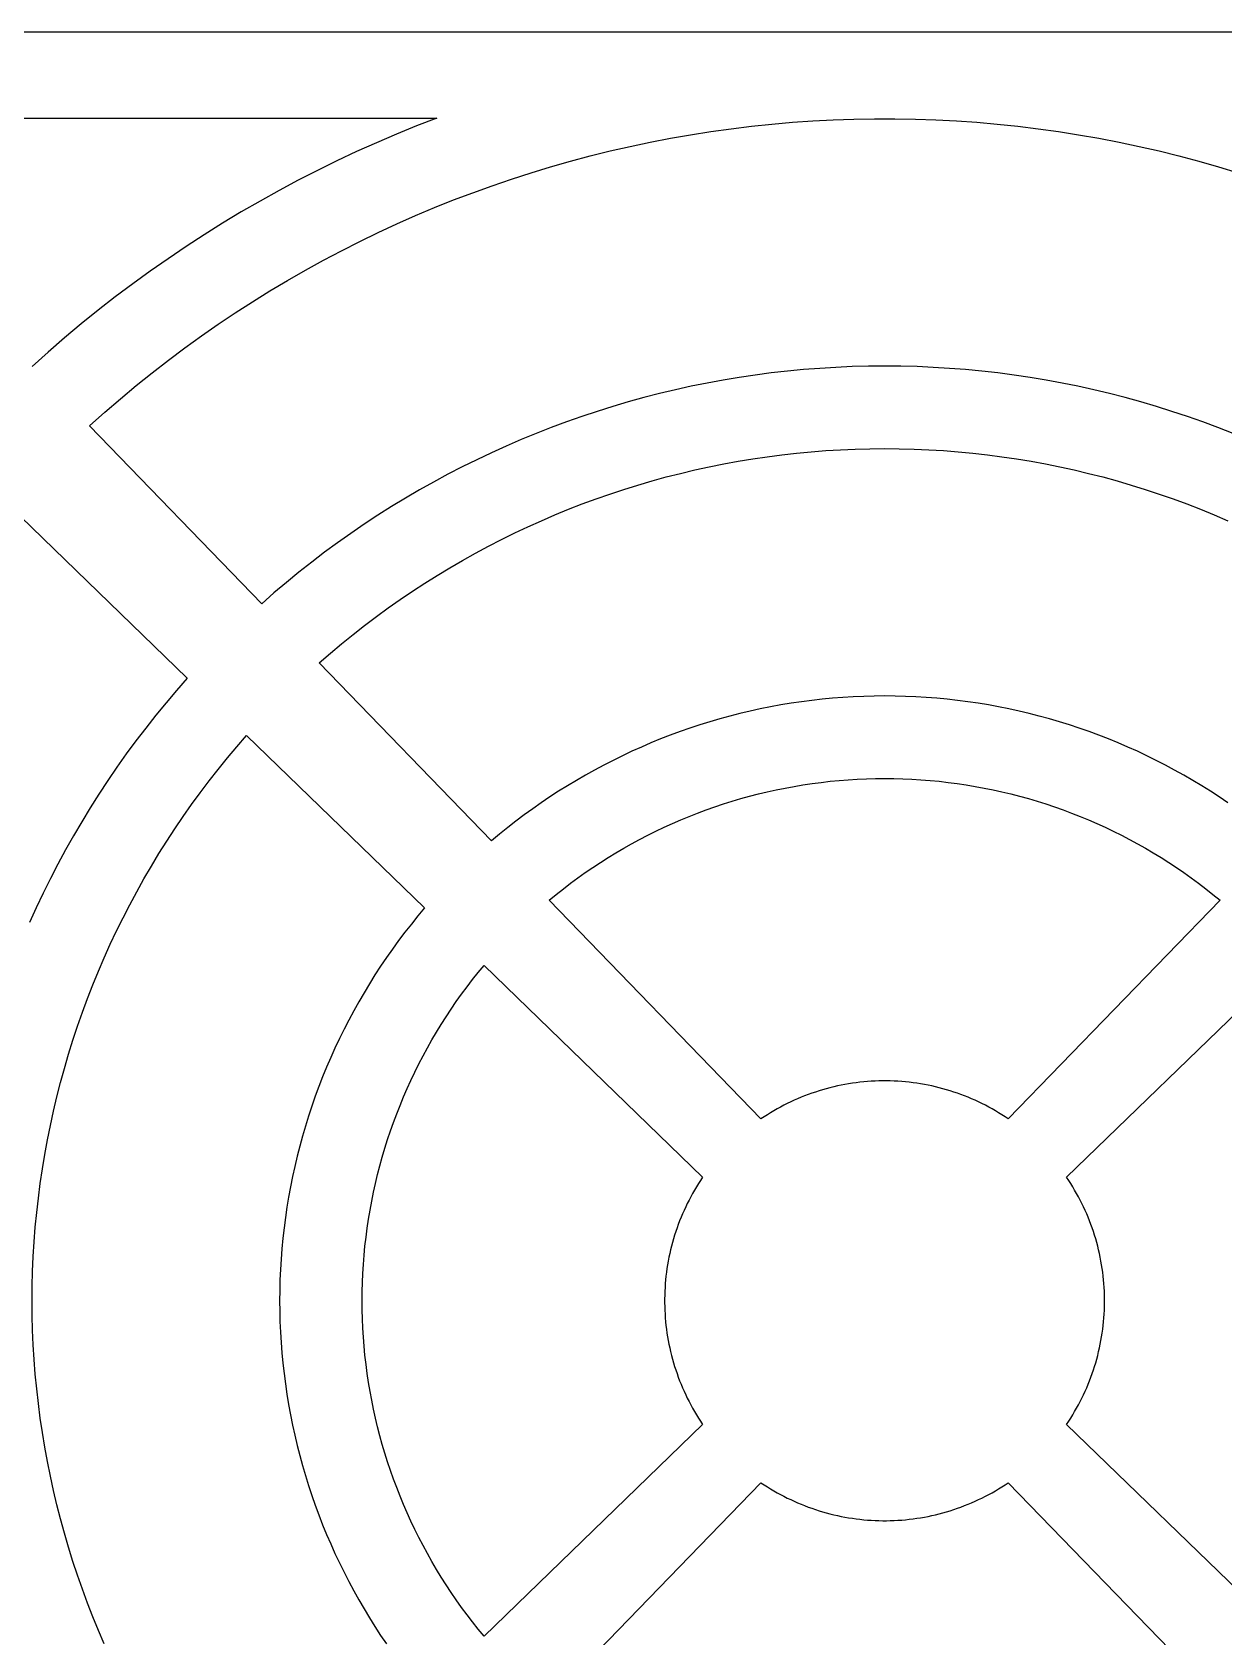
# Model space of a CAD drawing. Header units: metres. Extents: x -5 to 106, y 0 to 92.
# Drawn here: x 19.5 to 62.8, y 33.9 to 92.3 of the extents above; entities that cross this region are included whole.
import ezdxf

# ---------------------------------------------------------------- set-up
doc = ezdxf.new("R2010")
doc.units = ezdxf.units.M

msp = doc.modelspace()

# ---------------------------------------------------------------- linework, layer by layer
for p, q in [((104.985, 92.2998), (-4.03516, 92.2998)), ((16.208, 89.1709), (34.1885, 89.1709)), ((33.4531, 88.8848), (32.7217, 88.5859)), ((34.1885, 89.1709), (33.4531, 88.8848)), ((44.1553, 88.6836), (44.8945, 88.7861)), ((44.8945, 88.7861), (45.6348, 88.877)), ((45.6348, 88.877), (46.377, 88.9541)), ((46.377, 88.9541), (47.1211, 89.0186)), ((47.1211, 89.0186), (47.8652, 89.0703)), ((47.8652, 89.0703), (48.6104, 89.1094)), ((48.6104, 89.1094), (49.3555, 89.1357)), ((49.3555, 89.1357), (50.1016, 89.1484)), ((50.1016, 89.1484), (50.8477, 89.1484)), ((50.8477, 89.1484), (51.5938, 89.1357)), ((51.5938, 89.1357), (52.3398, 89.1094)), ((52.3398, 89.1094), (53.085, 89.0703)), ((53.085, 89.0703), (53.8291, 89.0186)), ((53.8291, 89.0186), (54.5723, 88.9541)), ((54.5723, 88.9541), (55.3145, 88.877)), ((55.3145, 88.877), (56.0557, 88.7861)), ((56.0557, 88.7861), (56.7939, 88.6836)), ((31.9961, 88.2754), (31.2754, 87.9512)), ((32.7217, 88.5859), (31.9961, 88.2754)), ((41.2207, 88.1426), (41.9512, 88.2969)), ((41.9512, 88.2969), (42.6836, 88.4385)), ((42.6836, 88.4385), (43.4189, 88.5674)), ((43.4189, 88.5674), (44.1553, 88.6836)), ((56.7939, 88.6836), (57.5312, 88.5674)), ((57.5312, 88.5674), (58.2666, 88.4385)), ((58.2666, 88.4385), (58.999, 88.2969)), ((58.999, 88.2969), (59.7295, 88.1426)), ((30.5605, 87.6162), (29.8516, 87.2676)), ((31.2754, 87.9512), (30.5605, 87.6162)), ((38.3311, 87.3994), (39.0488, 87.6035)), ((39.0488, 87.6035), (39.7695, 87.7959)), ((39.7695, 87.7959), (40.4941, 87.9756)), ((40.4941, 87.9756), (41.2207, 88.1426)), ((59.7295, 88.1426), (60.4561, 87.9756)), ((60.4561, 87.9756), (61.1807, 87.7959)), ((61.1807, 87.7959), (61.9014, 87.6035)), ((61.9014, 87.6035), (62.6191, 87.3994)), ((29.8516, 87.2676), (29.1494, 86.9082)), ((36.9072, 86.9531), (37.6172, 87.1826)), ((37.6172, 87.1826), (38.3311, 87.3994)), ((62.6191, 87.3994), (63.333, 87.1826)), ((28.4521, 86.5361), (27.7627, 86.1514)), ((29.1494, 86.9082), (28.4521, 86.5361)), ((34.8018, 86.1924), (35.499, 86.458)), ((35.499, 86.458), (36.2012, 86.7119)), ((36.2012, 86.7119), (36.9072, 86.9531)), ((27.7627, 86.1514), (27.0791, 85.7559)), ((33.4219, 85.624), (34.1094, 85.9141)), ((34.1094, 85.9141), (34.8018, 86.1924)), ((26.4023, 85.3486), (25.7334, 84.9297)), ((27.0791, 85.7559), (26.4023, 85.3486)), ((32.0625, 85.0088), (32.7402, 85.3223)), ((32.7402, 85.3223), (33.4219, 85.624)), ((25.7334, 84.9297), (25.0713, 84.499)), ((30.7256, 84.3467), (31.3916, 84.6836)), ((31.3916, 84.6836), (32.0625, 85.0088)), ((25.0713, 84.499), (24.417, 84.0576)), ((30.0654, 83.998), (30.7256, 84.3467)), ((23.7695, 83.6045), (23.1309, 83.1406)), ((24.417, 84.0576), (23.7695, 83.6045)), ((28.7646, 83.2666), (29.4121, 83.6377)), ((29.4121, 83.6377), (30.0654, 83.998)), ((23.1309, 83.1406), (22.5, 82.666)), ((28.124, 82.8848), (28.7646, 83.2666)), ((22.5, 82.666), (21.877, 82.1797)), ((26.8633, 82.0869), (27.4902, 82.4912)), ((27.4902, 82.4912), (28.124, 82.8848)), ((21.877, 82.1797), (21.2627, 81.6836)), ((26.2432, 81.6719), (26.8633, 82.0869)), ((20.6572, 81.1768), (20.0605, 80.6602)), ((21.2627, 81.6836), (20.6572, 81.1768)), ((25.0244, 80.8096), (25.6299, 81.2461)), ((25.6299, 81.2461), (26.2432, 81.6719)), ((20.0605, 80.6602), (19.4727, 80.1328)), ((24.4277, 80.3633), (25.0244, 80.8096)), ((23.8379, 79.9053), (24.4277, 80.3633)), ((47.5283, 80.0225), (46.9404, 79.9658)), ((48.1162, 80.0684), (47.5283, 80.0225)), ((48.7051, 80.1035), (48.1162, 80.0684)), ((49.2949, 80.1299), (48.7051, 80.1035)), ((49.8848, 80.1445), (49.2949, 80.1299)), ((50.4746, 80.1504), (49.8848, 80.1445)), ((51.0654, 80.1445), (50.4746, 80.1504)), ((51.6553, 80.1299), (51.0654, 80.1445)), ((52.2451, 80.1035), (51.6553, 80.1299)), ((52.834, 80.0684), (52.2451, 80.1035)), ((53.4219, 80.0225), (52.834, 80.0684)), ((54.0098, 79.9658), (53.4219, 80.0225)), ((22.6826, 78.9609), (23.2559, 79.4385)), ((23.2559, 79.4385), (23.8379, 79.9053)), ((43.4443, 79.415), (42.8682, 79.2881)), ((44.0225, 79.5322), (43.4443, 79.415)), ((44.6025, 79.6387), (44.0225, 79.5322)), ((45.1855, 79.7363), (44.6025, 79.6387)), ((45.7686, 79.8223), (45.1855, 79.7363)), ((46.3545, 79.8994), (45.7686, 79.8223)), ((46.9404, 79.9658), (46.3545, 79.8994)), ((54.5957, 79.8994), (54.0098, 79.9658)), ((55.1807, 79.8223), (54.5957, 79.8994)), ((55.7646, 79.7363), (55.1807, 79.8223)), ((56.3467, 79.6387), (55.7646, 79.7363)), ((56.9277, 79.5322), (56.3467, 79.6387)), ((57.5059, 79.415), (56.9277, 79.5322)), ((58.082, 79.2881), (57.5059, 79.415)), ((22.1172, 78.4736), (22.6826, 78.9609)), ((41.1533, 78.8477), (40.5869, 78.6807)), ((41.7227, 79.0039), (41.1533, 78.8477)), ((42.2939, 79.1514), (41.7227, 79.0039)), ((42.8682, 79.2881), (42.2939, 79.1514)), ((58.6562, 79.1514), (58.082, 79.2881)), ((59.2275, 79.0039), (58.6562, 79.1514)), ((59.7969, 78.8477), (59.2275, 79.0039)), ((60.3623, 78.6807), (59.7969, 78.8477)), ((21.5605, 77.9766), (22.1172, 78.4736)), ((39.4639, 78.3174), (38.9072, 78.1221)), ((40.0244, 78.5039), (39.4639, 78.3174)), ((40.5869, 78.6807), (40.0244, 78.5039)), ((60.9258, 78.5039), (60.3623, 78.6807)), ((61.4854, 78.3174), (60.9258, 78.5039)), ((62.042, 78.1221), (61.4854, 78.3174)), ((27.8262, 71.5078), (21.5605, 77.9766)), ((37.8047, 77.7012), (37.2588, 77.4766)), ((38.3545, 77.916), (37.8047, 77.7012)), ((38.9072, 78.1221), (38.3545, 77.916)), ((62.5957, 77.916), (62.042, 78.1221)), ((63.1455, 77.7012), (62.5957, 77.916)), ((36.7178, 77.2422), (36.1797, 76.999)), ((37.2588, 77.4766), (36.7178, 77.2422)), ((47.8027, 77.0342), (48.3359, 77.0762)), ((48.3359, 77.0762), (48.8701, 77.1084)), ((48.8701, 77.1084), (49.4053, 77.1318)), ((49.4053, 77.1318), (49.9395, 77.1455)), ((49.9395, 77.1455), (50.4746, 77.1504)), ((50.4746, 77.1504), (51.0098, 77.1455)), ((51.0098, 77.1455), (51.5449, 77.1318)), ((51.5449, 77.1318), (52.0801, 77.1084)), ((52.0801, 77.1084), (52.6143, 77.0762)), ((52.6143, 77.0762), (53.1475, 77.0342)), ((35.1182, 76.4844), (34.5938, 76.2129)), ((35.6465, 76.7461), (35.1182, 76.4844)), ((36.1797, 76.999), (35.6465, 76.7461)), ((43.5762, 76.3721), (44.0986, 76.4873)), ((44.0986, 76.4873), (44.623, 76.5928)), ((44.623, 76.5928), (45.1494, 76.6895)), ((45.1494, 76.6895), (45.6777, 76.7764)), ((45.6777, 76.7764), (46.207, 76.8545)), ((46.207, 76.8545), (46.7373, 76.9238)), ((46.7373, 76.9238), (47.2695, 76.9834)), ((47.2695, 76.9834), (47.8027, 77.0342)), ((53.1475, 77.0342), (53.6807, 76.9834)), ((53.6807, 76.9834), (54.2119, 76.9238)), ((54.2119, 76.9238), (54.7432, 76.8545)), ((54.7432, 76.8545), (55.2725, 76.7764)), ((55.2725, 76.7764), (55.8008, 76.6895)), ((55.8008, 76.6895), (56.3271, 76.5928)), ((56.3271, 76.5928), (56.8516, 76.4873)), ((56.8516, 76.4873), (57.374, 76.3721)), ((34.0742, 75.9326), (33.5596, 75.6436)), ((34.5938, 76.2129), (34.0742, 75.9326)), ((41.5068, 75.8242), (42.0205, 75.9746)), ((42.0205, 75.9746), (42.5361, 76.1162)), ((42.5361, 76.1162), (43.0547, 76.249)), ((43.0547, 76.249), (43.5762, 76.3721)), ((57.374, 76.3721), (57.8945, 76.249)), ((57.8945, 76.249), (58.4131, 76.1162)), ((58.4131, 76.1162), (58.9297, 75.9746)), ((58.9297, 75.9746), (59.4434, 75.8242)), ((33.0498, 75.3457), (32.5459, 75.0391)), ((33.5596, 75.6436), (33.0498, 75.3457)), ((39.4805, 75.1348), (39.9824, 75.3203)), ((39.9824, 75.3203), (40.4873, 75.4971)), ((40.4873, 75.4971), (40.9961, 75.665)), ((40.9961, 75.665), (41.5068, 75.8242)), ((59.4434, 75.8242), (59.9541, 75.665)), ((59.9541, 75.665), (60.4619, 75.4971)), ((60.4619, 75.4971), (60.9678, 75.3203)), ((60.9678, 75.3203), (61.4697, 75.1348)), ((18.6484, 75.0645), (25.1172, 68.7988)), ((32.0479, 74.7236), (31.5547, 74.3994)), ((32.5459, 75.0391), (32.0479, 74.7236)), ((37.9951, 74.5264), (38.4863, 74.7383)), ((38.4863, 74.7383), (38.9814, 74.9404)), ((38.9814, 74.9404), (39.4805, 75.1348)), ((61.4697, 75.1348), (61.9678, 74.9404)), ((61.9678, 74.9404), (62.4639, 74.7383)), ((62.4639, 74.7383), (62.9551, 74.5264)), ((31.5547, 74.3994), (31.0664, 74.0664)), ((37.0225, 74.0791), (37.5068, 74.3066)), ((37.5068, 74.3066), (37.9951, 74.5264)), ((30.585, 73.7256), (30.1094, 73.376)), ((31.0664, 74.0664), (30.585, 73.7256)), ((35.5947, 73.3447), (36.0664, 73.5977)), ((36.0664, 73.5977), (36.542, 73.8428)), ((36.542, 73.8428), (37.0225, 74.0791)), ((29.6406, 73.0186), (29.1768, 72.6523)), ((30.1094, 73.376), (29.6406, 73.0186)), ((34.665, 72.8154), (35.1279, 73.084)), ((35.1279, 73.084), (35.5947, 73.3447)), ((29.1768, 72.6523), (28.7197, 72.2793)), ((33.7539, 72.2539), (34.207, 72.5381)), ((34.207, 72.5381), (34.665, 72.8154)), ((28.2695, 71.8975), (27.8262, 71.5078)), ((28.7197, 72.2793), (28.2695, 71.8975)), ((32.8623, 71.6611), (33.3057, 71.9609)), ((33.3057, 71.9609), (33.7539, 72.2539)), ((31.9922, 71.0371), (32.4248, 71.3525)), ((32.4248, 71.3525), (32.8623, 71.6611)), ((31.1445, 70.3848), (31.5654, 70.7148)), ((31.5654, 70.7148), (31.9922, 71.0371)), ((30.7285, 70.0469), (31.1445, 70.3848)), ((29.915, 69.3516), (30.3193, 69.7031)), ((30.3193, 69.7031), (30.7285, 70.0469)), ((36.1855, 62.8779), (29.915, 69.3516)), ((24.7275, 68.3555), (24.3457, 67.9053)), ((25.1172, 68.7988), (24.7275, 68.3555)), ((24.3457, 67.9053), (23.9727, 67.4482)), ((46.3271, 67.7559), (45.9551, 67.6807)), ((46.7002, 67.8242), (46.3271, 67.7559)), ((47.0742, 67.8857), (46.7002, 67.8242)), ((47.4502, 67.9414), (47.0742, 67.8857)), ((47.8262, 67.9902), (47.4502, 67.9414)), ((48.2031, 68.0322), (47.8262, 67.9902)), ((48.5811, 68.0684), (48.2031, 68.0322)), ((48.959, 68.0977), (48.5811, 68.0684)), ((49.3379, 68.1201), (48.959, 68.0977)), ((49.7168, 68.1367), (49.3379, 68.1201)), ((50.0957, 68.1465), (49.7168, 68.1367)), ((50.4746, 68.1504), (50.0957, 68.1465)), ((50.8545, 68.1465), (50.4746, 68.1504)), ((51.2334, 68.1367), (50.8545, 68.1465)), ((51.6123, 68.1201), (51.2334, 68.1367)), ((51.9912, 68.0977), (51.6123, 68.1201)), ((52.3691, 68.0684), (51.9912, 68.0977)), ((52.7471, 68.0322), (52.3691, 68.0684)), ((53.124, 67.9902), (52.7471, 68.0322)), ((53.5, 67.9414), (53.124, 67.9902)), ((53.875, 67.8857), (53.5, 67.9414)), ((54.25, 67.8242), (53.875, 67.8857)), ((54.623, 67.7559), (54.25, 67.8242)), ((54.9941, 67.6807), (54.623, 67.7559)), ((23.9727, 67.4482), (23.6064, 66.9844)), ((44.1182, 67.2119), (43.7559, 67.0986)), ((44.4824, 67.3184), (44.1182, 67.2119)), ((44.8486, 67.418), (44.4824, 67.3184)), ((45.2158, 67.5117), (44.8486, 67.418)), ((45.585, 67.5996), (45.2158, 67.5117)), ((45.9551, 67.6807), (45.585, 67.5996)), ((55.3652, 67.5996), (54.9941, 67.6807)), ((55.7344, 67.5117), (55.3652, 67.5996)), ((56.1016, 67.418), (55.7344, 67.5117)), ((56.4678, 67.3184), (56.1016, 67.418)), ((56.832, 67.2119), (56.4678, 67.3184)), ((57.1943, 67.0986), (56.832, 67.2119)), ((23.6064, 66.9844), (23.249, 66.5156)), ((26.9219, 66.3057), (27.2734, 66.71)), ((27.2734, 66.71), (33.7471, 60.4395)), ((42.3281, 66.5859), (41.9775, 66.4424)), ((42.6816, 66.7236), (42.3281, 66.5859)), ((43.0381, 66.8545), (42.6816, 66.7236)), ((43.3955, 66.9795), (43.0381, 66.8545)), ((43.7559, 67.0986), (43.3955, 66.9795)), ((57.5537, 66.9795), (57.1943, 67.0986)), ((57.9121, 66.8545), (57.5537, 66.9795)), ((58.2676, 66.7236), (57.9121, 66.8545)), ((58.6221, 66.5859), (58.2676, 66.7236)), ((58.9727, 66.4424), (58.6221, 66.5859)), ((22.8994, 66.04), (22.5586, 65.5586)), ((23.249, 66.5156), (22.8994, 66.04)), ((26.5781, 65.8965), (26.9219, 66.3057)), ((40.9395, 65.9756), (40.5986, 65.8086)), ((41.2822, 66.1377), (40.9395, 65.9756)), ((41.6289, 66.293), (41.2822, 66.1377)), ((41.9775, 66.4424), (41.6289, 66.293)), ((59.3213, 66.293), (58.9727, 66.4424)), ((59.667, 66.1377), (59.3213, 66.293)), ((60.0107, 65.9756), (59.667, 66.1377)), ((60.3506, 65.8086), (60.0107, 65.9756)), ((22.5586, 65.5586), (22.2256, 65.0703)), ((25.9102, 65.0596), (26.2402, 65.4805)), ((26.2402, 65.4805), (26.5781, 65.8965)), ((39.9268, 65.4561), (39.5957, 65.2715)), ((40.2617, 65.6357), (39.9268, 65.4561)), ((40.5986, 65.8086), (40.2617, 65.6357)), ((60.6885, 65.6357), (60.3506, 65.8086)), ((61.0225, 65.4561), (60.6885, 65.6357)), ((61.3545, 65.2715), (61.0225, 65.4561)), ((22.2256, 65.0703), (21.9014, 64.5771)), ((25.5879, 64.6328), (25.9102, 65.0596)), ((38.9434, 64.8857), (38.6221, 64.6836)), ((39.2676, 65.0811), (38.9434, 64.8857)), ((39.5957, 65.2715), (39.2676, 65.0811)), ((46.5303, 64.7363), (46.8555, 64.8018)), ((46.8555, 64.8018), (47.1807, 64.8623)), ((47.1807, 64.8623), (47.5068, 64.917)), ((47.5068, 64.917), (47.835, 64.9658)), ((47.835, 64.9658), (48.1631, 65.0088)), ((48.1631, 65.0088), (48.4922, 65.0459)), ((48.4922, 65.0459), (48.8213, 65.0781)), ((48.8213, 65.0781), (49.1514, 65.1035)), ((49.1514, 65.1035), (49.4824, 65.124)), ((49.4824, 65.124), (49.8125, 65.1387)), ((49.8125, 65.1387), (50.1436, 65.1475)), ((50.1436, 65.1475), (50.4746, 65.1504)), ((50.4746, 65.1504), (50.8057, 65.1475)), ((50.8057, 65.1475), (51.1367, 65.1387)), ((51.1367, 65.1387), (51.4678, 65.124)), ((51.4678, 65.124), (51.7979, 65.1035)), ((51.7979, 65.1035), (52.1279, 65.0781)), ((52.1279, 65.0781), (52.458, 65.0459)), ((52.458, 65.0459), (52.7871, 65.0088)), ((52.7871, 65.0088), (53.1152, 64.9658)), ((53.1152, 64.9658), (53.4424, 64.917)), ((53.4424, 64.917), (53.7695, 64.8623)), ((53.7695, 64.8623), (54.0947, 64.8018)), ((54.0947, 64.8018), (54.4189, 64.7363)), ((61.6826, 65.0811), (61.3545, 65.2715)), ((62.0068, 64.8857), (61.6826, 65.0811)), ((62.3281, 64.6836), (62.0068, 64.8857)), ((21.9014, 64.5771), (21.5859, 64.0791)), ((25.2725, 64.2002), (25.5879, 64.6328)), ((37.9893, 64.2637), (37.6797, 64.0459)), ((38.3037, 64.4766), (37.9893, 64.2637)), ((38.6221, 64.6836), (38.3037, 64.4766)), ((44.2988, 64.1182), (44.6123, 64.2227)), ((44.6123, 64.2227), (44.9287, 64.3223)), ((44.9287, 64.3223), (45.2461, 64.416)), ((45.2461, 64.416), (45.5645, 64.5049)), ((45.5645, 64.5049), (45.8857, 64.5869)), ((45.8857, 64.5869), (46.207, 64.6641)), ((46.207, 64.6641), (46.5303, 64.7363)), ((54.4189, 64.7363), (54.7422, 64.6641)), ((54.7422, 64.6641), (55.0645, 64.5869)), ((55.0645, 64.5869), (55.3848, 64.5049)), ((55.3848, 64.5049), (55.7041, 64.416)), ((55.7041, 64.416), (56.0215, 64.3223)), ((56.0215, 64.3223), (56.3379, 64.2227)), ((56.3379, 64.2227), (56.6514, 64.1182)), ((62.6465, 64.4766), (62.3281, 64.6836)), ((62.96, 64.2637), (62.6465, 64.4766)), ((21.5859, 64.0791), (21.2793, 63.5752)), ((24.6641, 63.3193), (24.9639, 63.7627)), ((24.9639, 63.7627), (25.2725, 64.2002)), ((37.373, 63.8232), (37.0703, 63.5947)), ((37.6797, 64.0459), (37.373, 63.8232)), ((42.7578, 63.5127), (43.0615, 63.6445)), ((43.0615, 63.6445), (43.3682, 63.7705)), ((43.3682, 63.7705), (43.6758, 63.8916)), ((43.6758, 63.8916), (43.9863, 64.0078)), ((43.9863, 64.0078), (44.2988, 64.1182)), ((56.6514, 64.1182), (56.9639, 64.0078)), ((56.9639, 64.0078), (57.2734, 63.8916)), ((57.2734, 63.8916), (57.582, 63.7705)), ((57.582, 63.7705), (57.8877, 63.6445)), ((57.8877, 63.6445), (58.1914, 63.5127)), ((20.9814, 63.0654), (20.6924, 62.5508)), ((21.2793, 63.5752), (20.9814, 63.0654)), ((24.3711, 62.8711), (24.6641, 63.3193)), ((36.4766, 63.1221), (36.1855, 62.8779)), ((36.7715, 63.3604), (36.4766, 63.1221)), ((37.0703, 63.5947), (36.7715, 63.3604)), ((41.5674, 62.9326), (41.8613, 63.085)), ((41.8613, 63.085), (42.1582, 63.2334)), ((42.1582, 63.2334), (42.457, 63.375)), ((42.457, 63.375), (42.7578, 63.5127)), ((58.1914, 63.5127), (58.4932, 63.375)), ((58.4932, 63.375), (58.792, 63.2334)), ((58.792, 63.2334), (59.0889, 63.085)), ((59.0889, 63.085), (59.3818, 62.9326)), ((20.6924, 62.5508), (20.4121, 62.0312)), ((24.0869, 62.418), (24.3711, 62.8711)), ((40.7031, 62.4443), (40.9883, 62.6123)), ((40.9883, 62.6123), (41.2764, 62.7754)), ((41.2764, 62.7754), (41.5674, 62.9326)), ((59.3818, 62.9326), (59.6729, 62.7754)), ((59.6729, 62.7754), (59.9619, 62.6123)), ((59.9619, 62.6123), (60.2471, 62.4443)), ((20.4121, 62.0312), (20.1406, 61.5068)), ((23.541, 61.4971), (23.8096, 61.96)), ((23.8096, 61.96), (24.0869, 62.418)), ((39.5918, 61.7246), (39.8652, 61.9111)), ((39.8652, 61.9111), (40.1406, 62.0938)), ((40.1406, 62.0938), (40.4209, 62.2715)), ((40.4209, 62.2715), (40.7031, 62.4443)), ((60.2471, 62.4443), (60.5293, 62.2715)), ((60.5293, 62.2715), (60.8086, 62.0938)), ((60.8086, 62.0938), (61.085, 61.9111)), ((61.085, 61.9111), (61.3584, 61.7246)), ((20.1406, 61.5068), (19.8789, 60.9785)), ((23.2803, 61.0303), (23.541, 61.4971)), ((38.793, 61.1338), (39.0557, 61.3359)), ((39.0557, 61.3359), (39.3223, 61.5322)), ((39.3223, 61.5322), (39.5918, 61.7246)), ((61.3584, 61.7246), (61.6279, 61.5322)), ((61.6279, 61.5322), (61.8945, 61.3359)), ((61.8945, 61.3359), (62.1572, 61.1338)), ((19.8789, 60.9785), (19.626, 60.4453)), ((23.0273, 60.5586), (23.2803, 61.0303)), ((38.2773, 60.7178), (38.5332, 60.9287)), ((45.9795, 52.7676), (38.2773, 60.7178)), ((38.5332, 60.9287), (38.793, 61.1338)), ((62.6719, 60.7178), (54.9707, 52.7676)), ((62.1572, 61.1338), (62.416, 60.9287)), ((62.416, 60.9287), (62.6719, 60.7178)), ((19.626, 60.4453), (19.3828, 59.9072)), ((22.7822, 60.083), (23.0273, 60.5586)), ((33.5029, 60.1484), (33.2646, 59.8535)), ((33.7471, 60.4395), (33.5029, 60.1484)), ((22.3184, 59.1182), (22.5459, 59.6025)), ((22.5459, 59.6025), (22.7822, 60.083)), ((33.0303, 59.5547), (32.8018, 59.252)), ((33.2646, 59.8535), (33.0303, 59.5547)), ((22.0986, 58.6299), (22.3184, 59.1182)), ((32.8018, 59.252), (32.5791, 58.9453)), ((21.8867, 58.1387), (22.0986, 58.6299)), ((32.3613, 58.6357), (32.1484, 58.3213)), ((32.5791, 58.9453), (32.3613, 58.6357)), ((21.6846, 57.6436), (21.8867, 58.1387)), ((31.9414, 58.0029), (31.7393, 57.6816)), ((32.1484, 58.3213), (31.9414, 58.0029)), ((35.2891, 57.5693), (35.4912, 57.832)), ((35.4912, 57.832), (35.6963, 58.0918)), ((35.6963, 58.0918), (35.9072, 58.3477)), ((35.9072, 58.3477), (43.8574, 50.6455)), ((57.0918, 50.6455), (65.043, 58.3477)), ((21.4902, 57.1445), (21.6846, 57.6436)), ((31.5439, 57.3574), (31.3535, 57.0293)), ((31.7393, 57.6816), (31.5439, 57.3574)), ((34.9004, 57.0332), (35.0928, 57.3027)), ((35.0928, 57.3027), (35.2891, 57.5693)), ((21.1279, 56.1377), (21.3047, 56.6426)), ((21.3047, 56.6426), (21.4902, 57.1445)), ((31.1689, 56.6982), (30.9893, 56.3633)), ((31.3535, 57.0293), (31.1689, 56.6982)), ((34.5312, 56.4844), (34.7139, 56.7598)), ((34.7139, 56.7598), (34.9004, 57.0332)), ((20.96, 55.6289), (21.1279, 56.1377)), ((30.9893, 56.3633), (30.8164, 56.0264)), ((34.1807, 55.9219), (34.3535, 56.2041)), ((34.3535, 56.2041), (34.5312, 56.4844)), ((20.8008, 55.1182), (20.96, 55.6289)), ((30.6494, 55.6855), (30.4873, 55.3428)), ((30.8164, 56.0264), (30.6494, 55.6855)), ((33.8496, 55.3486), (34.0127, 55.6367)), ((34.0127, 55.6367), (34.1807, 55.9219)), ((20.6504, 54.6045), (20.8008, 55.1182)), ((30.332, 54.9961), (30.1826, 54.6475)), ((30.4873, 55.3428), (30.332, 54.9961)), ((33.54, 54.7637), (33.6924, 55.0576)), ((33.6924, 55.0576), (33.8496, 55.3486)), ((20.5088, 54.0889), (20.6504, 54.6045)), ((30.0391, 54.2969), (29.9014, 53.9434)), ((30.1826, 54.6475), (30.0391, 54.2969)), ((33.25, 54.168), (33.3916, 54.4668)), ((33.3916, 54.4668), (33.54, 54.7637)), ((20.376, 53.5703), (20.5088, 54.0889)), ((29.9014, 53.9434), (29.7705, 53.5869)), ((32.9805, 53.5635), (33.1123, 53.8672)), ((33.1123, 53.8672), (33.25, 54.168)), ((47.958, 53.7441), (47.8271, 53.6992)), ((48.0898, 53.7861), (47.958, 53.7441)), ((48.2227, 53.8262), (48.0898, 53.7861)), ((48.3555, 53.8643), (48.2227, 53.8262)), ((48.4893, 53.8994), (48.3555, 53.8643)), ((48.624, 53.9326), (48.4893, 53.8994)), ((48.7588, 53.9639), (48.624, 53.9326)), ((48.8945, 53.9922), (48.7588, 53.9639)), ((49.0303, 54.0186), (48.8945, 53.9922)), ((49.166, 54.042), (49.0303, 54.0186)), ((49.3027, 54.0635), (49.166, 54.042)), ((49.4404, 54.083), (49.3027, 54.0635)), ((49.5771, 54.0996), (49.4404, 54.083)), ((49.7148, 54.1143), (49.5771, 54.0996)), ((49.8525, 54.126), (49.7148, 54.1143)), ((49.9912, 54.1357), (49.8525, 54.126)), ((50.1289, 54.1426), (49.9912, 54.1357)), ((50.2676, 54.1475), (50.1289, 54.1426)), ((50.4062, 54.1494), (50.2676, 54.1475)), ((50.5439, 54.1494), (50.4062, 54.1494)), ((50.6826, 54.1475), (50.5439, 54.1494)), ((50.8213, 54.1426), (50.6826, 54.1475)), ((50.959, 54.1357), (50.8213, 54.1426)), ((51.0967, 54.126), (50.959, 54.1357)), ((51.2354, 54.1143), (51.0967, 54.126)), ((51.373, 54.0996), (51.2354, 54.1143)), ((51.5098, 54.083), (51.373, 54.0996)), ((51.6475, 54.0635), (51.5098, 54.083)), ((51.7842, 54.042), (51.6475, 54.0635)), ((51.9199, 54.0186), (51.7842, 54.042)), ((52.0557, 53.9922), (51.9199, 54.0186)), ((52.1914, 53.9639), (52.0557, 53.9922)), ((52.3262, 53.9326), (52.1914, 53.9639)), ((52.4609, 53.8994), (52.3262, 53.9326)), ((52.5947, 53.8643), (52.4609, 53.8994)), ((52.7275, 53.8262), (52.5947, 53.8643)), ((52.8604, 53.7861), (52.7275, 53.8262)), ((52.9912, 53.7441), (52.8604, 53.7861)), ((53.123, 53.6992), (52.9912, 53.7441)), ((20.2529, 53.0488), (20.376, 53.5703)), ((29.6455, 53.2295), (29.5264, 52.8691)), ((29.7705, 53.5869), (29.6455, 53.2295)), ((32.7334, 52.9492), (32.8545, 53.2568)), ((32.8545, 53.2568), (32.9805, 53.5635)), ((46.5674, 53.1309), (46.4473, 53.0625)), ((46.6885, 53.1973), (46.5674, 53.1309)), ((46.8115, 53.2617), (46.6885, 53.1973)), ((46.9346, 53.3242), (46.8115, 53.2617)), ((47.0596, 53.3838), (46.9346, 53.3242)), ((47.1855, 53.4424), (47.0596, 53.3838)), ((47.3115, 53.498), (47.1855, 53.4424)), ((47.4395, 53.5518), (47.3115, 53.498)), ((47.5674, 53.6035), (47.4395, 53.5518)), ((47.6973, 53.6523), (47.5674, 53.6035)), ((47.8271, 53.6992), (47.6973, 53.6523)), ((53.2529, 53.6523), (53.123, 53.6992)), ((53.3818, 53.6035), (53.2529, 53.6523)), ((53.5107, 53.5518), (53.3818, 53.6035)), ((53.6387, 53.498), (53.5107, 53.5518)), ((53.7646, 53.4424), (53.6387, 53.498)), ((53.8906, 53.3838), (53.7646, 53.4424)), ((54.0146, 53.3242), (53.8906, 53.3838)), ((54.1387, 53.2617), (54.0146, 53.3242)), ((54.2607, 53.1973), (54.1387, 53.2617)), ((54.3828, 53.1309), (54.2607, 53.1973)), ((54.5029, 53.0625), (54.3828, 53.1309)), ((20.1377, 52.5264), (20.2529, 53.0488)), ((29.5264, 52.8691), (29.4131, 52.5068)), ((32.5068, 52.3262), (32.6172, 52.6387)), ((32.6172, 52.6387), (32.7334, 52.9492)), ((46.0947, 52.8438), (45.9795, 52.7676)), ((46.2109, 52.9189), (46.0947, 52.8438)), ((46.3281, 52.9912), (46.2109, 52.9189)), ((46.4473, 53.0625), (46.3281, 52.9912)), ((54.6211, 52.9912), (54.5029, 53.0625)), ((54.7393, 52.9189), (54.6211, 52.9912)), ((54.8555, 52.8438), (54.7393, 52.9189)), ((54.9707, 52.7676), (54.8555, 52.8438)), ((19.9355, 51.4756), (20.0322, 52.002)), ((20.0322, 52.002), (20.1377, 52.5264)), ((29.3066, 52.1426), (29.207, 51.7764)), ((29.4131, 52.5068), (29.3066, 52.1426)), ((32.3027, 51.6963), (32.4023, 52.0127)), ((32.4023, 52.0127), (32.5068, 52.3262)), ((19.8486, 50.9473), (19.9355, 51.4756)), ((29.1133, 51.4092), (29.0254, 51.04)), ((29.207, 51.7764), (29.1133, 51.4092)), ((32.1201, 51.0605), (32.209, 51.3789)), ((32.209, 51.3789), (32.3027, 51.6963)), ((19.7705, 50.418), (19.8486, 50.9473)), ((29.0254, 51.04), (28.9443, 50.6699)), ((32.0381, 50.7393), (32.1201, 51.0605)), ((19.7012, 49.8877), (19.7705, 50.418)), ((28.8691, 50.2979), (28.8008, 49.9248)), ((28.9443, 50.6699), (28.8691, 50.2979)), ((31.8887, 50.0947), (31.9609, 50.418)), ((31.9609, 50.418), (32.0381, 50.7393)), ((43.6338, 50.2969), (43.5625, 50.1777)), ((43.7061, 50.4141), (43.6338, 50.2969)), ((43.7812, 50.5303), (43.7061, 50.4141)), ((43.8574, 50.6455), (43.7812, 50.5303)), ((57.1689, 50.5303), (57.0918, 50.6455)), ((57.2441, 50.4141), (57.1689, 50.5303)), ((57.3164, 50.2969), (57.2441, 50.4141)), ((57.3867, 50.1777), (57.3164, 50.2969)), ((19.6416, 49.3555), (19.7012, 49.8877)), ((28.8008, 49.9248), (28.7393, 49.5508)), ((31.7627, 49.4443), (31.8232, 49.7695)), ((31.8232, 49.7695), (31.8887, 50.0947)), ((43.3008, 49.6904), (43.2412, 49.5654)), ((43.3633, 49.8135), (43.3008, 49.6904)), ((43.4277, 49.9365), (43.3633, 49.8135)), ((43.4941, 50.0576), (43.4277, 49.9365)), ((43.5625, 50.1777), (43.4941, 50.0576)), ((57.4561, 50.0576), (57.3867, 50.1777)), ((57.5225, 49.9365), (57.4561, 50.0576)), ((57.5869, 49.8135), (57.5225, 49.9365)), ((57.6494, 49.6904), (57.5869, 49.8135)), ((57.709, 49.5654), (57.6494, 49.6904)), ((19.5908, 48.8223), (19.6416, 49.3555)), ((28.6836, 49.1748), (28.6348, 48.7988)), ((28.7393, 49.5508), (28.6836, 49.1748)), ((31.6592, 48.79), (31.708, 49.1182)), ((31.708, 49.1182), (31.7627, 49.4443)), ((43.0215, 49.0576), (42.9727, 48.9277)), ((43.0732, 49.1855), (43.0215, 49.0576)), ((43.127, 49.3135), (43.0732, 49.1855)), ((43.1826, 49.4395), (43.127, 49.3135)), ((43.2412, 49.5654), (43.1826, 49.4395)), ((57.7676, 49.4395), (57.709, 49.5654)), ((57.8232, 49.3135), (57.7676, 49.4395)), ((57.877, 49.1855), (57.8232, 49.3135)), ((57.9277, 49.0576), (57.877, 49.1855)), ((57.9775, 48.9277), (57.9277, 49.0576)), ((19.5488, 48.2891), (19.5908, 48.8223)), ((28.6348, 48.7988), (28.5928, 48.4219)), ((31.5791, 48.1328), (31.6162, 48.4619)), ((31.6162, 48.4619), (31.6592, 48.79)), ((42.8389, 48.5352), (42.7988, 48.4023)), ((42.8809, 48.667), (42.8389, 48.5352)), ((42.9258, 48.7979), (42.8809, 48.667)), ((42.9727, 48.9277), (42.9258, 48.7979)), ((58.0244, 48.7979), (57.9775, 48.9277)), ((58.0693, 48.667), (58.0244, 48.7979)), ((58.1113, 48.5352), (58.0693, 48.667)), ((58.1514, 48.4023), (58.1113, 48.5352)), ((19.5166, 47.7549), (19.5488, 48.2891)), ((28.5566, 48.0439), (28.5273, 47.666)), ((28.5928, 48.4219), (28.5566, 48.0439)), ((31.5469, 47.8037), (31.5791, 48.1328)), ((42.6924, 48.001), (42.6611, 47.8662)), ((42.7256, 48.1357), (42.6924, 48.001)), ((42.7607, 48.2695), (42.7256, 48.1357)), ((42.7988, 48.4023), (42.7607, 48.2695)), ((58.1895, 48.2695), (58.1514, 48.4023)), ((58.2246, 48.1357), (58.1895, 48.2695)), ((58.2578, 48.001), (58.2246, 48.1357)), ((58.2891, 47.8662), (58.2578, 48.001)), ((19.4932, 47.2197), (19.5166, 47.7549)), ((28.5049, 47.2871), (28.4883, 46.9082)), ((28.5273, 47.666), (28.5049, 47.2871)), ((31.501, 47.1426), (31.5215, 47.4736)), ((31.5215, 47.4736), (31.5469, 47.8037)), ((42.5615, 47.3223), (42.542, 47.1846)), ((42.583, 47.459), (42.5615, 47.3223)), ((42.6064, 47.5947), (42.583, 47.459)), ((42.6328, 47.7305), (42.6064, 47.5947)), ((42.6611, 47.8662), (42.6328, 47.7305)), ((58.3174, 47.7305), (58.2891, 47.8662)), ((58.3438, 47.5947), (58.3174, 47.7305)), ((58.3672, 47.459), (58.3438, 47.5947)), ((58.3887, 47.3223), (58.3672, 47.459)), ((58.4082, 47.1846), (58.3887, 47.3223)), ((19.4795, 46.6855), (19.4932, 47.2197)), ((28.4883, 46.9082), (28.4785, 46.5293)), ((31.4775, 46.4814), (31.4863, 46.8125)), ((31.4863, 46.8125), (31.501, 47.1426)), ((42.499, 46.7725), (42.4893, 46.6338)), ((42.5107, 46.9102), (42.499, 46.7725)), ((42.5254, 47.0479), (42.5107, 46.9102)), ((42.542, 47.1846), (42.5254, 47.0479)), ((58.4248, 47.0479), (58.4082, 47.1846)), ((58.4385, 46.9102), (58.4248, 47.0479)), ((58.4512, 46.7725), (58.4385, 46.9102)), ((58.46, 46.6338), (58.4512, 46.7725)), ((19.4746, 46.1504), (19.4795, 46.6855)), ((19.4795, 45.6152), (19.4746, 46.1504)), ((28.4785, 46.5293), (28.4746, 46.1504)), ((28.4746, 46.1504), (28.4785, 45.7705)), ((31.4746, 46.1504), (31.4775, 46.4814)), ((31.4775, 45.8193), (31.4746, 46.1504)), ((42.4775, 46.3574), (42.4756, 46.2188)), ((42.4756, 46.2188), (42.4756, 46.0811)), ((42.4824, 46.4961), (42.4775, 46.3574)), ((42.4893, 46.6338), (42.4824, 46.4961)), ((58.4678, 46.4961), (58.46, 46.6338)), ((58.4727, 46.3574), (58.4678, 46.4961)), ((58.4746, 46.2188), (58.4727, 46.3574)), ((58.4746, 46.0811), (58.4746, 46.2188)), ((19.4932, 45.0801), (19.4795, 45.6152)), ((28.4785, 45.7705), (28.4883, 45.3916)), ((31.4863, 45.4883), (31.4775, 45.8193)), ((42.4756, 46.0811), (42.4775, 45.9424)), ((42.4775, 45.9424), (42.4824, 45.8037)), ((42.4824, 45.8037), (42.4893, 45.666)), ((42.4893, 45.666), (42.499, 45.5283)), ((58.4512, 45.5283), (58.46, 45.666)), ((58.46, 45.666), (58.4678, 45.8037)), ((58.4678, 45.8037), (58.4727, 45.9424)), ((58.4727, 45.9424), (58.4746, 46.0811)), ((19.5166, 44.5449), (19.4932, 45.0801)), ((28.4883, 45.3916), (28.5049, 45.0127)), ((28.5049, 45.0127), (28.5273, 44.6338)), ((31.501, 45.1572), (31.4863, 45.4883)), ((31.5215, 44.8271), (31.501, 45.1572)), ((42.499, 45.5283), (42.5107, 45.3896)), ((42.5107, 45.3896), (42.5254, 45.252)), ((42.5254, 45.252), (42.542, 45.1152)), ((42.542, 45.1152), (42.5615, 44.9775)), ((42.5615, 44.9775), (42.583, 44.8408)), ((58.3672, 44.8408), (58.3887, 44.9775)), ((58.3887, 44.9775), (58.4082, 45.1152)), ((58.4082, 45.1152), (58.4248, 45.252)), ((58.4248, 45.252), (58.4385, 45.3896)), ((58.4385, 45.3896), (58.4512, 45.5283)), ((19.5488, 44.0107), (19.5166, 44.5449)), ((28.5273, 44.6338), (28.5566, 44.2559)), ((31.5469, 44.4971), (31.5215, 44.8271)), ((31.5791, 44.167), (31.5469, 44.4971)), ((42.583, 44.8408), (42.6064, 44.7051)), ((42.6064, 44.7051), (42.6328, 44.5693)), ((42.6328, 44.5693), (42.6611, 44.4336)), ((42.6611, 44.4336), (42.6924, 44.2988)), ((58.2578, 44.2988), (58.2891, 44.4336)), ((58.2891, 44.4336), (58.3174, 44.5693)), ((58.3174, 44.5693), (58.3438, 44.7051)), ((58.3438, 44.7051), (58.3672, 44.8408)), ((19.5908, 43.4775), (19.5488, 44.0107)), ((28.5566, 44.2559), (28.5928, 43.8779)), ((28.5928, 43.8779), (28.6348, 43.501)), ((31.6162, 43.8379), (31.5791, 44.167)), ((31.6592, 43.5098), (31.6162, 43.8379)), ((42.6924, 44.2988), (42.7256, 44.1641)), ((42.7256, 44.1641), (42.7607, 44.0303)), ((42.7607, 44.0303), (42.7988, 43.8975)), ((42.7988, 43.8975), (42.8389, 43.7646)), ((58.1113, 43.7646), (58.1514, 43.8975)), ((58.1514, 43.8975), (58.1895, 44.0303)), ((58.1895, 44.0303), (58.2246, 44.1641)), ((58.2246, 44.1641), (58.2578, 44.2988)), ((19.6416, 42.9443), (19.5908, 43.4775)), ((28.6348, 43.501), (28.6836, 43.125)), ((31.708, 43.1826), (31.6592, 43.5098)), ((42.8389, 43.7646), (42.8809, 43.6338)), ((42.8809, 43.6338), (42.9258, 43.502)), ((42.9258, 43.502), (42.9727, 43.3721)), ((42.9727, 43.3721), (43.0215, 43.2432)), ((43.0215, 43.2432), (43.0732, 43.1143)), ((57.877, 43.1143), (57.9277, 43.2432)), ((57.9277, 43.2432), (57.9775, 43.3721)), ((57.9775, 43.3721), (58.0244, 43.502)), ((58.0244, 43.502), (58.0693, 43.6338)), ((58.0693, 43.6338), (58.1113, 43.7646)), ((19.7012, 42.4131), (19.6416, 42.9443)), ((28.6836, 43.125), (28.7393, 42.75)), ((28.7393, 42.75), (28.8008, 42.375)), ((31.7627, 42.8555), (31.708, 43.1826)), ((31.8232, 42.5303), (31.7627, 42.8555)), ((43.0732, 43.1143), (43.127, 42.9863)), ((43.127, 42.9863), (43.1826, 42.8604)), ((43.1826, 42.8604), (43.2412, 42.7344)), ((43.2412, 42.7344), (43.3008, 42.6104)), ((57.6494, 42.6104), (57.709, 42.7344)), ((57.709, 42.7344), (57.7676, 42.8604)), ((57.7676, 42.8604), (57.8232, 42.9863)), ((57.8232, 42.9863), (57.877, 43.1143)), ((19.7705, 41.8818), (19.7012, 42.4131)), ((28.8008, 42.375), (28.8691, 42.002)), ((31.8887, 42.2061), (31.8232, 42.5303)), ((31.9609, 41.8828), (31.8887, 42.2061)), ((43.3008, 42.6104), (43.3633, 42.4863)), ((43.3633, 42.4863), (43.4277, 42.3643)), ((43.4277, 42.3643), (43.4941, 42.2422)), ((43.4941, 42.2422), (43.5625, 42.1221)), ((43.5625, 42.1221), (43.6338, 42.0039)), ((57.3164, 42.0039), (57.3867, 42.1221)), ((57.3867, 42.1221), (57.4561, 42.2422)), ((57.4561, 42.2422), (57.5225, 42.3643)), ((57.5225, 42.3643), (57.5869, 42.4863)), ((57.5869, 42.4863), (57.6494, 42.6104)), ((19.8486, 41.3525), (19.7705, 41.8818)), ((28.8691, 42.002), (28.9443, 41.6309)), ((28.9443, 41.6309), (29.0254, 41.2598)), ((32.0381, 41.5605), (31.9609, 41.8828)), ((32.1201, 41.2402), (32.0381, 41.5605)), ((43.8574, 41.6543), (35.9072, 33.9531)), ((43.6338, 42.0039), (43.7061, 41.8857)), ((43.7061, 41.8857), (43.7812, 41.7695)), ((43.7812, 41.7695), (43.8574, 41.6543)), ((57.0918, 41.6543), (57.1689, 41.7695)), ((65.043, 33.9531), (57.0918, 41.6543)), ((57.1689, 41.7695), (57.2441, 41.8857)), ((57.2441, 41.8857), (57.3164, 42.0039)), ((19.9355, 40.8242), (19.8486, 41.3525)), ((29.0254, 41.2598), (29.1133, 40.8906)), ((29.1133, 40.8906), (29.207, 40.5234)), ((32.209, 40.9209), (32.1201, 41.2402)), ((32.3027, 40.6035), (32.209, 40.9209)), ((20.0322, 40.2979), (19.9355, 40.8242)), ((20.1377, 39.7734), (20.0322, 40.2979)), ((29.207, 40.5234), (29.3066, 40.1572)), ((32.4023, 40.2871), (32.3027, 40.6035)), ((32.5068, 39.9736), (32.4023, 40.2871)), ((20.2529, 39.251), (20.1377, 39.7734)), ((29.3066, 40.1572), (29.4131, 39.793)), ((29.4131, 39.793), (29.5264, 39.4307)), ((32.6172, 39.6611), (32.5068, 39.9736)), ((20.376, 38.7305), (20.2529, 39.251)), ((29.5264, 39.4307), (29.6455, 39.0713)), ((32.7334, 39.3516), (32.6172, 39.6611)), ((32.8545, 39.043), (32.7334, 39.3516)), ((38.2773, 31.582), (45.9795, 39.5332)), ((45.9795, 39.5332), (46.0947, 39.4561)), ((46.0947, 39.4561), (46.2109, 39.3809)), ((46.2109, 39.3809), (46.3281, 39.3086)), ((46.3281, 39.3086), (46.4473, 39.2383)), ((46.4473, 39.2383), (46.5674, 39.1689)), ((46.5674, 39.1689), (46.6885, 39.1025)), ((54.2607, 39.1025), (54.3828, 39.1689)), ((54.3828, 39.1689), (54.5029, 39.2383)), ((54.5029, 39.2383), (54.6211, 39.3086)), ((54.6211, 39.3086), (54.7393, 39.3809)), ((54.7393, 39.3809), (54.8555, 39.4561)), ((54.8555, 39.4561), (54.9707, 39.5332)), ((54.9707, 39.5332), (62.6719, 31.582)), ((20.5088, 38.2119), (20.376, 38.7305)), ((29.6455, 39.0713), (29.7705, 38.7129)), ((29.7705, 38.7129), (29.9014, 38.3574)), ((32.9805, 38.7373), (32.8545, 39.043)), ((33.1123, 38.4336), (32.9805, 38.7373)), ((46.6885, 39.1025), (46.8115, 39.0381)), ((46.8115, 39.0381), (46.9346, 38.9756)), ((46.9346, 38.9756), (47.0596, 38.916)), ((47.0596, 38.916), (47.1855, 38.8574)), ((47.1855, 38.8574), (47.3115, 38.8018)), ((47.3115, 38.8018), (47.4395, 38.748)), ((47.4395, 38.748), (47.5674, 38.6973)), ((47.5674, 38.6973), (47.6973, 38.6475)), ((47.6973, 38.6475), (47.8271, 38.6006)), ((47.8271, 38.6006), (47.958, 38.5557)), ((47.958, 38.5557), (48.0898, 38.5137)), ((52.8604, 38.5137), (52.9912, 38.5557)), ((52.9912, 38.5557), (53.123, 38.6006)), ((53.123, 38.6006), (53.2529, 38.6475)), ((53.2529, 38.6475), (53.3818, 38.6973)), ((53.3818, 38.6973), (53.5107, 38.748)), ((53.5107, 38.748), (53.6387, 38.8018)), ((53.6387, 38.8018), (53.7646, 38.8574)), ((53.7646, 38.8574), (53.8906, 38.916)), ((53.8906, 38.916), (54.0146, 38.9756)), ((54.0146, 38.9756), (54.1387, 39.0381)), ((54.1387, 39.0381), (54.2607, 39.1025)), ((20.6504, 37.6953), (20.5088, 38.2119)), ((29.9014, 38.3574), (30.0391, 38.0029)), ((30.0391, 38.0029), (30.1826, 37.6523)), ((33.25, 38.1318), (33.1123, 38.4336)), ((33.3916, 37.833), (33.25, 38.1318)), ((48.0898, 38.5137), (48.2227, 38.4736)), ((48.2227, 38.4736), (48.3555, 38.4355)), ((48.3555, 38.4355), (48.4893, 38.4004)), ((48.4893, 38.4004), (48.624, 38.3672)), ((48.624, 38.3672), (48.7588, 38.3359)), ((48.7588, 38.3359), (48.8945, 38.3076)), ((48.8945, 38.3076), (49.0303, 38.2812)), ((49.0303, 38.2812), (49.166, 38.2578)), ((49.166, 38.2578), (49.3027, 38.2363)), ((49.3027, 38.2363), (49.4404, 38.2168)), ((49.4404, 38.2168), (49.5771, 38.2002)), ((49.5771, 38.2002), (49.7148, 38.1865)), ((49.7148, 38.1865), (49.8525, 38.1738)), ((49.8525, 38.1738), (49.9912, 38.165)), ((49.9912, 38.165), (50.1289, 38.1572)), ((50.1289, 38.1572), (50.2676, 38.1523)), ((50.2676, 38.1523), (50.4062, 38.1504)), ((50.4062, 38.1504), (50.5439, 38.1504)), ((50.5439, 38.1504), (50.6826, 38.1523)), ((50.6826, 38.1523), (50.8213, 38.1572)), ((50.8213, 38.1572), (50.959, 38.165)), ((50.959, 38.165), (51.0967, 38.1738)), ((51.0967, 38.1738), (51.2354, 38.1865)), ((51.2354, 38.1865), (51.373, 38.2002)), ((51.373, 38.2002), (51.5098, 38.2168)), ((51.5098, 38.2168), (51.6475, 38.2363)), ((51.6475, 38.2363), (51.7842, 38.2578)), ((51.7842, 38.2578), (51.9199, 38.2812)), ((51.9199, 38.2812), (52.0557, 38.3076)), ((52.0557, 38.3076), (52.1914, 38.3359)), ((52.1914, 38.3359), (52.3262, 38.3672)), ((52.3262, 38.3672), (52.4609, 38.4004)), ((52.4609, 38.4004), (52.5947, 38.4355)), ((52.5947, 38.4355), (52.7275, 38.4736)), ((52.7275, 38.4736), (52.8604, 38.5137)), ((20.8008, 37.1816), (20.6504, 37.6953)), ((30.1826, 37.6523), (30.332, 37.3037)), ((33.54, 37.5361), (33.3916, 37.833)), ((33.6924, 37.2432), (33.54, 37.5361)), ((20.96, 36.6709), (20.8008, 37.1816)), ((30.332, 37.3037), (30.4873, 36.958)), ((30.4873, 36.958), (30.6494, 36.6143)), ((33.8496, 36.9521), (33.6924, 37.2432)), ((34.0127, 36.6631), (33.8496, 36.9521)), ((21.1279, 36.1631), (20.96, 36.6709)), ((30.6494, 36.6143), (30.8164, 36.2744)), ((30.8164, 36.2744), (30.9893, 35.9365)), ((34.1807, 36.3779), (34.0127, 36.6631)), ((34.3535, 36.0957), (34.1807, 36.3779)), ((21.3047, 35.6572), (21.1279, 36.1631)), ((21.4902, 35.1553), (21.3047, 35.6572)), ((30.9893, 35.9365), (31.1689, 35.6025)), ((34.5312, 35.8164), (34.3535, 36.0957)), ((34.7139, 35.54), (34.5312, 35.8164)), ((21.6846, 34.6572), (21.4902, 35.1553)), ((31.1689, 35.6025), (31.3535, 35.2705)), ((31.3535, 35.2705), (31.5439, 34.9424)), ((34.9004, 35.2666), (34.7139, 35.54)), ((35.0928, 34.9971), (34.9004, 35.2666)), ((21.8867, 34.1611), (21.6846, 34.6572)), ((31.5439, 34.9424), (31.7393, 34.6182)), ((31.7393, 34.6182), (31.9414, 34.2969)), ((35.2891, 34.7305), (35.0928, 34.9971)), ((35.4912, 34.4678), (35.2891, 34.7305)), ((35.6963, 34.209), (35.4912, 34.4678)), ((22.0986, 33.6699), (21.8867, 34.1611)), ((31.9414, 34.2969), (32.1484, 33.9785)), ((32.1484, 33.9785), (32.3613, 33.665)), ((35.9072, 33.9531), (35.6963, 34.209))]:
    msp.add_line(p, q)

doc.saveas('drawing.dxf')
